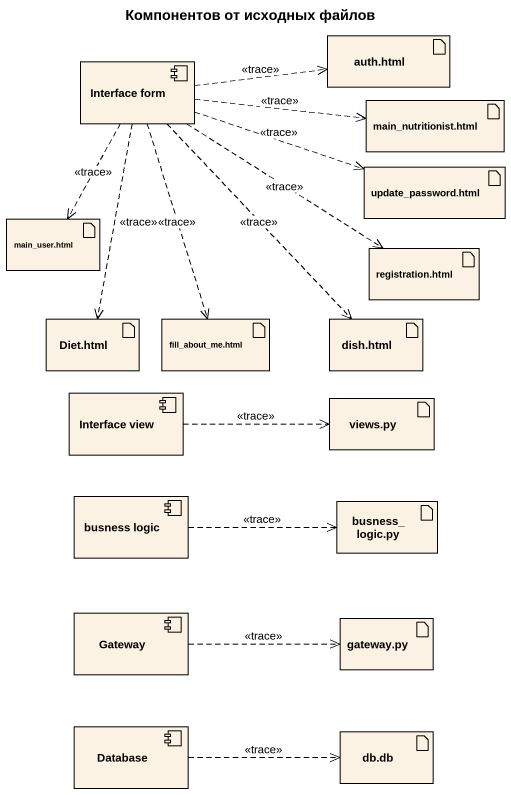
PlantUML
@startuml
title Компонентов от исходных файлов
artifact "auth.html" as auth_html
component "Interface form" as Interface_form
artifact "main_nutritionist.html" as main_nutritionist_html
artifact "update_password.html" as update_password_html
artifact "main_user.html" as main_user_html
artifact "registration.html" as registration_html
artifact "Diet.html" as Diet_html
artifact "fill_about_me.html" as fill_about_me_html
artifact "dish.html" as dish_html
component "Interface view" as Interface_view
artifact "views.py" as views_py
component "busness logic" as busness_logic
artifact "busness_logic.py" as busness_logic_py
component Gateway
artifact "gateway.py" as gateway_py
component "Database" as Database_
artifact "db.db" as db_db
Interface_form .right.> auth_html : <<trace>>
Interface_form .right.> main_nutritionist_html : <<trace>>
Interface_form .right.> update_password_html : <<trace>>
Interface_form ..> main_user_html : <<trace>>
Interface_form ..> registration_html : <<trace>>
Interface_form ..> Diet_html : <<trace>>
Interface_form ..> fill_about_me_html : <<trace>>
Interface_form ..> dish_html : <<trace>>
Interface_view .right.> views_py : <<trace>>
busness_logic .right.> busness_logic_py : <<trace>>
Gateway .right.> gateway_py : <<trace>>
Database_ .right.> db_db : <<trace>>
@enduml
